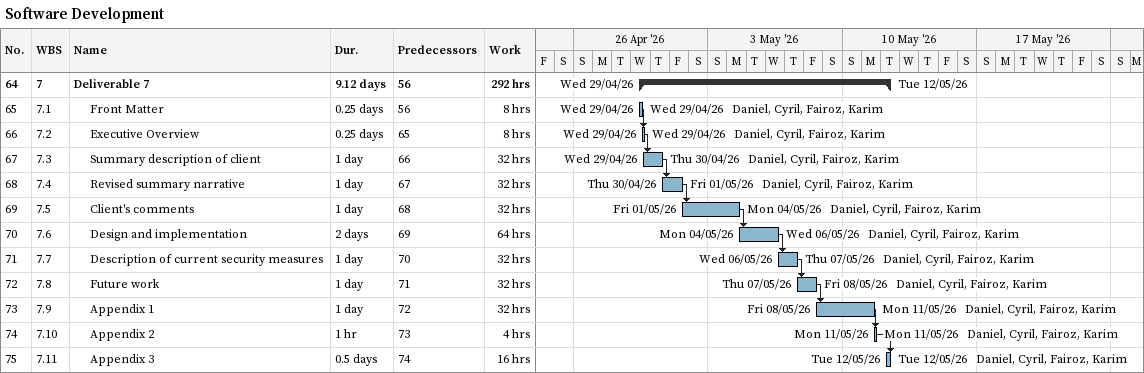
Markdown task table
Software Development

| ID | WBS | Task | Duration | Start | Finish | Predecessors | Resources | Work (h) |
|---|---|---|---|---|---|---|---|---|
| 64 | 7 | **Deliverable 7** | 9.12d | 2026-04-29 | 2026-05-12 | 56 |  | 292 |
| 65 | 7.1 | Front Matter | 0.25d | 2026-04-29 | 2026-04-29 | 56 | Daniel, Cyril, Fairoz, Karim | 8 |
| 66 | 7.2 | Executive Overview | 0.25d | 2026-04-29 | 2026-04-29 | 65 | Daniel, Cyril, Fairoz, Karim | 8 |
| 67 | 7.3 | Summary description of client | 1d | 2026-04-29 | 2026-04-30 | 66 | Daniel, Cyril, Fairoz, Karim | 32 |
| 68 | 7.4 | Revised summary narrative | 1d | 2026-04-30 | 2026-05-01 | 67 | Daniel, Cyril, Fairoz, Karim | 32 |
| 69 | 7.5 | Client's comments | 1d | 2026-05-01 | 2026-05-04 | 68 | Daniel, Cyril, Fairoz, Karim | 32 |
| 70 | 7.6 | Design and implementation | 2d | 2026-05-04 | 2026-05-06 | 69 | Daniel, Cyril, Fairoz, Karim | 64 |
| 71 | 7.7 | Description of current security measures | 1d | 2026-05-06 | 2026-05-07 | 70 | Daniel, Cyril, Fairoz, Karim | 32 |
| 72 | 7.8 | Future work | 1d | 2026-05-07 | 2026-05-08 | 71 | Daniel, Cyril, Fairoz, Karim | 32 |
| 73 | 7.9 | Appendix 1 | 1d | 2026-05-08 | 2026-05-11 | 72 | Daniel, Cyril, Fairoz, Karim | 32 |
| 74 | 7.10 | Appendix 2 | 1h | 2026-05-11 | 2026-05-11 | 73 | Daniel, Cyril, Fairoz, Karim | 4 |
| 75 | 7.11 | Appendix 3 | 0.5d | 2026-05-12 | 2026-05-12 | 74 | Daniel, Cyril, Fairoz, Karim | 16 |
